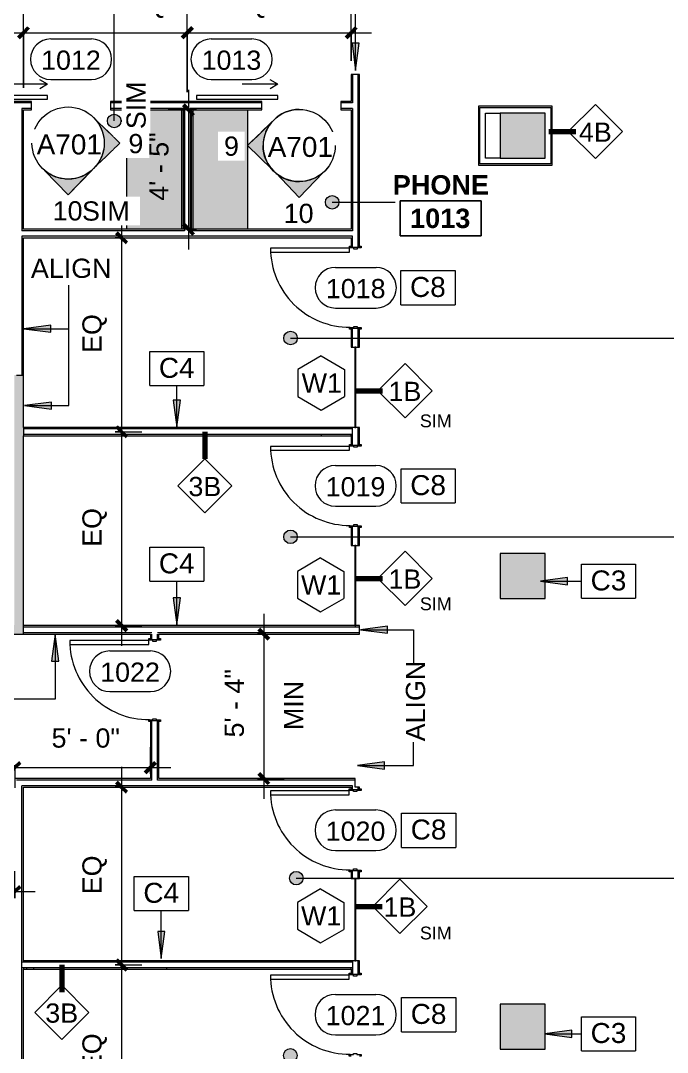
# Model space of a CAD drawing. Header units: inches. Extents: x 920 to 3811, y -644 to 2589.
# Drawn here: x 3229.5 to 3516.1, y 1886 to 2342.9 of the extents above; entities that cross this region are included whole.
import ezdxf

# ---------------------------------------------------------------- set-up
doc = ezdxf.new("R2010")
doc.units = ezdxf.units.IN
doc.header["$MEASUREMENT"] = 0
for name, color, linetype, lineweight in [('A-ANNO-DIMS', 211, 'Continuous', 9), ('A-ANNO-DIMS-96', 211, 'Continuous', 9), ('A-ANNO-KEYN', 231, 'Continuous', 9), ('A-ANNO-NOTE', 131, 'Continuous', 9), ('A-AREA-IDEN', 2, 'Continuous', 9), ('A-DOOR', 31, 'Continuous', 13), ('A-DOOR-IDEN', 31, 'Continuous', 9), ('A-GLAZ-CURT', 52, 'Continuous', 13), ('A-WALL', 113, 'Continuous', 13), ('A-WALL-IDEN', 211, 'Continuous', 9), ('A-WALL-PATT', 111, 'Continuous', 13), ('G-ANNO-SYMB', 111, 'Continuous', 9), ('G-ANNO-TEXT', 231, 'Continuous', 9), ('I-WALL', 2, 'Continuous', 13), ('Q-CASE', 31, 'Continuous', 9), ('S-COLS', 52, 'Continuous', 13)]:
    doc.layers.add(name, color=color, linetype=linetype, lineweight=lineweight)
doc.styles.add('Arial', font='arial.ttf', dxfattribs={"height": 8.851796})
doc.styles.add('Swis721 Lt BT', font='swissl.ttf', dxfattribs={"height": 8.514638})
doc.styles.add('Swis721 Lt BT_1', font='swissl.ttf', dxfattribs={"height": 5.676425})
doc.styles.add('Swis721 Lt BT_B', font='', dxfattribs={"height": 8.583975})
doc.styles.get('Swis721 Lt BT_B').set_extended_font_data('Swis721 Lt BT', bold=True)
doc.dimstyles.new('OTJ_-_3_32__Linear__1_2__Tolerance', dxfattribs={"dimscale": 12, "dimtxt": 9, "dimasz": 0.375, "dimexe": 0.75, "dimexo": 0.5, "dimgap": 0.5, "dimtad": 1, "dimdec": 1, "dimrnd": 0.5, "dimzin": 3, "dimdsep": 46, "dimlunit": 4, "dimtxsty": 'Swis721 Lt BT', "dimblk1": 'OBLIQUE', "dimblk2": 'OBLIQUE', "dimsah": 1, "dimcen": 0.09, "dimdle": 0.75, "dimazin": 0, "dimtfac": 1, "dimtdec": 4, "dimtix": 1, "dimtmove": 0, "dimatfit": 3, "dimfxl": 1, "dimtvp": 1, "dimfrac": 2, "dimtolj": 1, "dimtzin": 0, "dimarcsym": 2})
doc.dimstyles.new('OTJ_-_3_32__Linear__1_2__Tolerance_2', dxfattribs={"dimscale": 12, "dimtxt": 9, "dimasz": 0.375, "dimexe": 0.75, "dimexo": 0.5, "dimgap": 0.5, "dimtad": 1, "dimdec": 1, "dimrnd": 0.5, "dimzin": 3, "dimdsep": 46, "dimlunit": 4, "dimtxsty": 'Swis721 Lt BT', "dimblk1": 'OBLIQUE', "dimblk2": 'OBLIQUE', "dimsah": 1, "dimcen": 0.09, "dimdle": 0.75, "dimazin": 0, "dimtfac": 1, "dimtdec": 4, "dimtix": 1, "dimtmove": 0, "dimatfit": 3, "dimfxl": 1, "dimtvp": 1, "dimfrac": 2, "dimtolj": 1, "dimtzin": 0, "dimarcsym": 2})
doc.dimstyles.new('OTJ_-_3_32__Linear__1_2__Tolerance_3', dxfattribs={"dimscale": 12, "dimtxt": 9, "dimasz": 0.375, "dimexe": 0.75, "dimexo": 0.5, "dimgap": 0.5, "dimtad": 1, "dimdec": 1, "dimrnd": 0.5, "dimzin": 3, "dimdsep": 46, "dimlunit": 4, "dimtxsty": 'Swis721 Lt BT', "dimblk1": 'OBLIQUE', "dimblk2": 'OBLIQUE', "dimsah": 1, "dimcen": 0.09, "dimdle": 0.75, "dimazin": 0, "dimtfac": 1, "dimtdec": 4, "dimtix": 1, "dimtmove": 0, "dimatfit": 3, "dimfxl": 1, "dimtvp": 1, "dimfrac": 2, "dimtolj": 1, "dimtzin": 0, "dimarcsym": 2})
doc.dimstyles.new('OTJ_-_3_32__Linear__1_2__Tolerance_4', dxfattribs={"dimscale": 12, "dimtxt": 9, "dimasz": 0.375, "dimexe": 0.75, "dimexo": 0.5, "dimgap": 0.5, "dimtad": 1, "dimdec": 1, "dimrnd": 0.5, "dimzin": 3, "dimdsep": 46, "dimlunit": 4, "dimtxsty": 'Swis721 Lt BT', "dimblk1": 'OBLIQUE', "dimblk2": 'OBLIQUE', "dimsah": 1, "dimcen": 0.09, "dimdle": 0.75, "dimazin": 0, "dimtfac": 1, "dimtdec": 4, "dimtix": 1, "dimtmove": 2, "dimatfit": 3, "dimfxl": 1, "dimtvp": 1, "dimfrac": 2, "dimtolj": 1, "dimtzin": 0, "dimarcsym": 2})
doc.dimstyles.new('OTJ_-_3_32__Linear__1_2__Tolerance_5', dxfattribs={"dimscale": 12, "dimtxt": 9, "dimasz": 0.375, "dimexe": 0.75, "dimexo": 0.5, "dimgap": 0.5, "dimtad": 1, "dimdec": 1, "dimrnd": 0.5, "dimzin": 3, "dimdsep": 46, "dimlunit": 4, "dimtxsty": 'Swis721 Lt BT', "dimblk1": 'OBLIQUE', "dimblk2": 'OBLIQUE', "dimsah": 1, "dimcen": 0.09, "dimdle": 0.75, "dimazin": 0, "dimtfac": 1, "dimtdec": 4, "dimtix": 1, "dimtmove": 2, "dimatfit": 3, "dimfxl": 1, "dimtvp": 1, "dimfrac": 2, "dimtolj": 1, "dimtzin": 0, "dimarcsym": 2})
pattern_1 = [(0, (-2544.007, 0), (30.72, 7.68), [1.267, -21.773, 1.267, -21.773, -122.88]), (0, (-2544.007, 0), (30.72, 7.68), [-46.08, 1.267, -44.813, 1.267, -21.773, -53.76]), (0, (-2544.007, 0), (30.72, 7.68), [-115.2, 1.267, -14.093, 1.267, -37.133]), (120, (-2532.487, 3.84), (-22.011075, 22.7643), [1.267, -21.773, 1.267, -21.773, -122.88]), (120, (-2532.487, 3.84), (-22.011075, 22.7643), [-46.08, 1.267, -44.813, 1.267, -21.773, -53.76]), (120, (-2532.487, 3.84), (-22.011075, 22.7643), [-115.2, 1.267, -14.093, 1.267, -37.133]), (240, (-2528.647, 19.2), (-8.708925, -30.4443), [1.267, -21.773, 1.267, -21.773, -122.88]), (240, (-2528.647, 19.2), (-8.708925, -30.4443), [-46.08, 1.267, -44.813, 1.267, -21.773, -53.76]), (240, (-2528.647, 19.2), (-8.708925, -30.4443), [-115.2, 1.267, -14.093, 1.267, -37.133])]

# ---------------------------------------------------------------- blocks, each defined once
blk = doc.blocks.new('Concrete-Rectangular-Column - 20 X 20-V1-ELEVATION 10 -')
at = {"layer": 'S-COLS'}
blk.add_hatch(color=10, dxfattribs=at).paths.add_polyline_path([(10, -10), (10, 10), (-10, 10), (-10, -10)], flags=0)
at = {"layer": 'S-COLS', "color": 8, "lineweight": 20}
for p, q in [((10, 10), (-10, 10)), ((-10, 10), (-10, -10)), ((10, -10), (10, 10)), ((-10, -10), (10, -10))]:
    blk.add_line(p, q, dxfattribs=at)
blk = doc.blocks.new('Concrete-Rectangular-Column - 20 X 20-4423668-ELEVATION 10 -')
at = {"layer": 'S-COLS'}
blk.add_hatch(color=10, dxfattribs=at).paths.add_polyline_path([(10, -10), (10, 10), (-10, 10), (-10, -10)], flags=0)
at = {"layer": 'S-COLS', "color": 8, "lineweight": 20}
for p, q in [((10, 10), (-10, 10)), ((-10, 10), (-10, -10)), ((10, -10), (10, 10)), ((-10, -10), (10, -10))]:
    blk.add_line(p, q, dxfattribs=at)
blk = doc.blocks.new('C-Counter Top -W_backsplash - 34_ HEIGHT-4688058-ELEVATION 10 -')
at = {"layer": 'Q-CASE'}
for points in [[(5.56, -0.75), (5.56, 0), (-47.26, 0), (-47.26, -0.75), (4.81, -0.75)], [(5.56, -12.41), (5.56, -0.75), (-47.26, -0.75), (-47.26, -25), (5.56, -25)]]:
    blk.add_hatch(color=50, dxfattribs=at).paths.add_polyline_path(points, flags=0)
for p, q in [((-47.26, -0.75), (5.56, -0.75)), ((-47.26, -25), (5.56, -25))]:
    blk.add_line(p, q, dxfattribs=at)
blk = doc.blocks.new('Single Flush_No Glass - 3_-0_x8_-0_-5976571-ELEVATION 10 -')
at = {"layer": 'A-DOOR'}
for p, q in [((19.74, 37.71), (19.74, 2.71)), ((21.49, 37.71), (19.74, 37.71)), ((21.49, 2.71), (21.49, 37.71)), ((19.74, 2.71), (21.49, 2.71))]:
    blk.add_line(p, q, dxfattribs=at)
at = {"layer": 'A-DOOR', "lineweight": 9}
for p, q in [((-14.38, 2.71), (-13.63, 2.71)), ((-14.38, 1.96), (-14.38, 2.71)), ((-13.63, 2.71), (-13.63, 0.84)), ((-13.63, 0.84), (-13.13, 0.84)), ((-13.13, 0.84), (-13.13, -0.66)), ((21.12, 0.84), (21.62, 0.84)), ((21.12, -0.66), (21.12, 0.84)), ((21.62, 2.71), (22.37, 2.71)), ((21.62, 0.84), (21.62, 2.71)), ((22.37, 2.71), (22.37, 1.96)), ((-14.38, -2.54), (-14.38, -1.79)), ((-13.63, -2.54), (-14.38, -2.54)), ((-13.63, -0.66), (-13.63, -2.54)), ((-13.13, -0.66), (-13.63, -0.66)), ((21.62, -0.66), (21.12, -0.66)), ((21.62, -2.54), (21.62, -0.66)), ((22.37, -2.54), (21.62, -2.54)), ((22.37, -1.79), (22.37, -2.54))]:
    blk.add_line(p, q, dxfattribs=at)
blk.add_arc((21.49, 2.71), 35, 90, 180.5, dxfattribs=at)
blk = doc.blocks.new('Single_Sliding_Barn - 3 x 8-5899659-ELEVATION 10 -')
at = {"layer": 'A-DOOR'}
for p, q in [((50.39, -2.95), (14.39, -2.95)), ((14.39, -2.95), (14.39, -4.7)), ((50.39, -4.7), (50.39, -2.95)), ((14.39, -4.7), (50.39, -4.7))]:
    blk.add_line(p, q, dxfattribs=at)
at = {"layer": 'A-DOOR', "lineweight": 9}
for q in [(17.8, -7.65), (17.8, -11.59), (30.14, -9.62)]:
    blk.add_line((14.39, -9.62), q, dxfattribs=at)
blk = doc.blocks.new('System Panel - Glazed-6332209-ELEVATION 10 -')
at = {"layer": 'A-GLAZ-CURT'}
for p, q in [((17.75, 0.25), (-17.75, 0.25)), ((-17.75, 0.25), (-17.75, -0.25)), ((17.75, -0.25), (17.75, 0.25)), ((-17.75, -0.25), (17.75, -0.25))]:
    blk.add_line(p, q, dxfattribs=at)
blk = doc.blocks.new('System Panel - Glazed-6331994-ELEVATION 10 -')
at = {"layer": 'A-GLAZ-CURT'}
for p, q in [((18.2, 0.25), (-18.2, 0.25)), ((-18.2, 0.25), (-18.2, -0.25)), ((18.2, -0.25), (18.2, 0.25)), ((-18.2, -0.25), (18.2, -0.25))]:
    blk.add_line(p, q, dxfattribs=at)
blk = doc.blocks.new('Door Tag - Door Tag-41184-ELEVATION 10 -')
at = {"layer": 'A-DOOR-IDEN'}
for p, q in [((-0.09375, 0.09375), (0.09375, 0.09375)), ((-0.09375, -0.09375), (0.09375, -0.09375))]:
    blk.add_line(p, q, dxfattribs=at)
for centre, start, end in [((-0.09375, 0), 90, 270), ((0.09375, 0), 270, 90)]:
    blk.add_arc(centre, 0.09375, start, end, dxfattribs=at)
blk = doc.blocks.new('DIMBLOCK20-ELEVATION 10 -')
at = {"layer": 'A-ANNO-DIMS-96'}
for p, q in [((3185.09, 1971.74), (3185.09, 1948.19)), ((3185.09, 1957.19), (3185.09, 1971.74)), ((3226.99, 1954.37), (3226.99, 1966.19)), ((3176.09, 1957.19), (3235.99, 1957.19)), ((3226.99, 1957.19), (3226.99, 1954.37))]:
    blk.add_line(p, q, dxfattribs=at)
at = {"layer": 'A-ANNO-DIMS-96', "lineweight": 50}
for p, q in [((3185.09, 1957.19), (3182.84, 1954.94)), ((3185.09, 1957.19), (3187.34, 1959.44)), ((3226.99, 1957.19), (3224.74, 1954.94)), ((3226.99, 1957.19), (3229.24, 1959.44))]:
    blk.add_line(p, q, dxfattribs=at)
at = {"layer": 'A-ANNO-DIMS-96', "color": 0, "insert": (3192.25, 1974.56), "char_height": 8.515, "width": 33.0857, "attachment_point": 1, "line_spacing_factor": 1.00667, "style": 'Swis721 Lt BT'}
blk.add_mtext('3\' - 6"', dxfattribs=at)
blk = doc.blocks.new('_Oblique')
at = {"color": 0, "linetype": 'ByBlock', "lineweight": -2}
blk.add_line((-0.5, -0.5), (0.5, 0.5), dxfattribs=at)
blk = doc.blocks.new('DIMBLOCK21-ELEVATION 10 -')
at = {"layer": 'A-ANNO-DIMS-96'}
for p, q in [((3274.24, 2012.49), (3274.24, 1924.72)), ((3271.42, 2003.49), (3283.24, 2003.49)), ((3274.24, 2003.49), (3271.42, 2003.49)), ((3271.42, 1924.72), (3283.24, 1924.72)), ((3274.24, 1924.72), (3271.42, 1924.72))]:
    blk.add_line(p, q, dxfattribs=at)
at = {"layer": 'A-ANNO-DIMS-96', "lineweight": 50}
for p, q in [((3274.24, 2003.49), (3271.99, 2005.74)), ((3274.24, 2003.49), (3276.49, 2001.24)), ((3274.24, 1924.72), (3271.99, 1926.97)), ((3274.24, 1924.72), (3276.49, 1922.47))]:
    blk.add_line(p, q, dxfattribs=at)
at = {"layer": 'A-ANNO-DIMS-96', "color": 0, "insert": (3256.87, 1956.03), "char_height": 8.515, "width": 19.3714, "attachment_point": 1, "rotation": 90, "line_spacing_factor": 1.00667, "style": 'Swis721 Lt BT'}
blk.add_mtext('EQ', dxfattribs=at)
blk = doc.blocks.new('DIMBLOCK22-ELEVATION 10 -')
at = {"layer": 'A-ANNO-DIMS-96'}
for p, q in [((3271.42, 1924.72), (3283.24, 1924.72)), ((3274.24, 1924.72), (3271.42, 1924.72)), ((3274.24, 1924.72), (3274.24, 1836.94)), ((3271.42, 1845.94), (3283.24, 1845.94)), ((3274.24, 1845.94), (3271.42, 1845.94))]:
    blk.add_line(p, q, dxfattribs=at)
at = {"layer": 'A-ANNO-DIMS-96', "lineweight": 50}
for p, q in [((3274.24, 1924.72), (3271.99, 1926.97)), ((3274.24, 1924.72), (3276.49, 1922.47)), ((3274.24, 1845.94), (3271.99, 1848.19)), ((3274.24, 1845.94), (3276.49, 1843.69))]:
    blk.add_line(p, q, dxfattribs=at)
at = {"layer": 'A-ANNO-DIMS-96', "color": 0, "insert": (3256.87, 1877.26), "char_height": 8.515, "width": 19.3714, "attachment_point": 1, "rotation": 90, "line_spacing_factor": 1.00667, "style": 'Swis721 Lt BT'}
blk.add_mtext('EQ', dxfattribs=at)
blk = doc.blocks.new('DIMBLOCK23-ELEVATION 10 -')
at = {"layer": 'A-ANNO-DIMS-96'}
for p, q in [((3337.28, 2080.24), (3337.28, 1998.24)), ((3334.47, 2071.24), (3346.28, 2071.24)), ((3337.28, 2071.24), (3334.47, 2071.24)), ((3334.47, 2007.24), (3346.28, 2007.24)), ((3337.28, 2007.24), (3334.47, 2007.24))]:
    blk.add_line(p, q, dxfattribs=at)
at = {"layer": 'A-ANNO-DIMS-96', "lineweight": 50}
for p, q in [((3337.28, 2071.24), (3335.03, 2073.49)), ((3337.28, 2071.24), (3339.53, 2068.99)), ((3337.28, 2007.24), (3335.03, 2009.49)), ((3337.28, 2007.24), (3339.53, 2004.99))]:
    blk.add_line(p, q, dxfattribs=at)
at = {"layer": 'A-ANNO-DIMS-96', "color": 0, "char_height": 8.515, "attachment_point": 1, "rotation": 90, "line_spacing_factor": 1.00667, "style": 'Swis721 Lt BT'}
for s, insert, width in [('5\' - 4"', (3319.91, 2025.46), 33.0857), ('MIN', (3346.2, 2028.74), 25.2)]:
    blk.add_mtext(s, dxfattribs=dict(at, insert=insert, width=width))
blk = doc.blocks.new('DIMBLOCK24-ELEVATION 10 -')
at = {"layer": 'A-ANNO-DIMS-96'}
for p, q in [((3274.24, 2255.74), (3274.24, 2160.87)), ((3271.42, 2246.74), (3283.24, 2246.74)), ((3274.24, 2246.74), (3271.42, 2246.74)), ((3271.42, 2160.87), (3283.24, 2160.87)), ((3274.24, 2160.87), (3271.42, 2160.87))]:
    blk.add_line(p, q, dxfattribs=at)
at = {"layer": 'A-ANNO-DIMS-96', "lineweight": 50}
for p, q in [((3274.24, 2246.74), (3271.99, 2248.99)), ((3274.24, 2246.74), (3276.49, 2244.49)), ((3274.24, 2160.87), (3271.99, 2163.12)), ((3274.24, 2160.87), (3276.49, 2158.62))]:
    blk.add_line(p, q, dxfattribs=at)
at = {"layer": 'A-ANNO-DIMS-96', "color": 0, "insert": (3256.87, 2195.73), "char_height": 8.515, "width": 19.3714, "attachment_point": 1, "rotation": 90, "line_spacing_factor": 1.00667, "style": 'Swis721 Lt BT'}
blk.add_mtext('EQ', dxfattribs=at)
blk = doc.blocks.new('DIMBLOCK25-ELEVATION 10 -')
at = {"layer": 'A-ANNO-DIMS-96', "lineweight": 50}
for p, q in [((3274.24, 2160.87), (3271.99, 2163.12)), ((3274.24, 2160.87), (3276.49, 2158.62)), ((3274.24, 2074.99), (3271.99, 2077.24)), ((3274.24, 2074.99), (3276.49, 2072.74))]:
    blk.add_line(p, q, dxfattribs=at)
at = {"layer": 'A-ANNO-DIMS-96'}
for p, q in [((3271.42, 2160.87), (3283.24, 2160.87)), ((3274.24, 2160.87), (3271.42, 2160.87)), ((3274.24, 2160.87), (3274.24, 2065.99)), ((3271.42, 2074.99), (3283.24, 2074.99)), ((3274.24, 2074.99), (3271.42, 2074.99))]:
    blk.add_line(p, q, dxfattribs=at)
at = {"layer": 'A-ANNO-DIMS-96', "color": 0, "insert": (3256.87, 2109.86), "char_height": 8.515, "width": 19.3714, "attachment_point": 1, "rotation": 90, "line_spacing_factor": 1.00667, "style": 'Swis721 Lt BT'}
blk.add_mtext('EQ', dxfattribs=at)
blk = doc.blocks.new('Wall Tag - 1_4_-62626-ELEVATION 10 -')
at = {"layer": 'A-WALL-IDEN'}
for p, q in [((-0.125, 0), (0, 0.125)), ((0, 0.125), (0.125, 0)), ((-0.125, 0), (0, -0.125)), ((0, -0.125), (0.125, 0))]:
    blk.add_line(p, q, dxfattribs=at)
blk = doc.blocks.new('DIMBLOCK32-ELEVATION 10 -')
at = {"layer": 'A-ANNO-DIMS-96'}
for p, q in [((3230.74, 2313.06), (3230.74, 2346.54)), ((3303.35, 2311.19), (3303.35, 2346.54)), ((3221.74, 2337.54), (3303.35, 2337.54)), ((3230.74, 2337.54), (3230.74, 2313.06)), ((3303.35, 2337.54), (3303.35, 2311.19))]:
    blk.add_line(p, q, dxfattribs=at)
at = {"layer": 'A-ANNO-DIMS-96', "lineweight": 50}
for p, q in [((3230.74, 2337.54), (3232.99, 2339.79)), ((3303.35, 2337.54), (3305.6, 2339.79)), ((3230.74, 2337.54), (3228.49, 2335.29)), ((3303.35, 2337.54), (3301.1, 2335.29))]:
    blk.add_line(p, q, dxfattribs=at)
at = {"layer": 'A-ANNO-DIMS-96', "color": 0, "insert": (3277.08, 2354.92), "char_height": 8.515, "width": 19.3714, "attachment_point": 1, "line_spacing_factor": 1.00667, "style": 'Swis721 Lt BT'}
blk.add_mtext('EQ', dxfattribs=at)
blk = doc.blocks.new('DIMBLOCK33-ELEVATION 10 -')
at = {"layer": 'A-ANNO-DIMS-96'}
for p, q in [((3303.35, 2311.19), (3303.35, 2346.54)), ((3375.96, 2325.06), (3375.96, 2346.54)), ((3303.35, 2337.54), (3384.96, 2337.54)), ((3303.35, 2337.54), (3303.35, 2311.19)), ((3375.96, 2337.54), (3375.96, 2325.06))]:
    blk.add_line(p, q, dxfattribs=at)
at = {"layer": 'A-ANNO-DIMS-96', "lineweight": 50}
for p, q in [((3303.35, 2337.54), (3305.6, 2339.79)), ((3375.96, 2337.54), (3378.21, 2339.79)), ((3303.35, 2337.54), (3301.1, 2335.29)), ((3375.96, 2337.54), (3373.71, 2335.29))]:
    blk.add_line(p, q, dxfattribs=at)
at = {"layer": 'A-ANNO-DIMS-96', "color": 0, "insert": (3321.84, 2354.92), "char_height": 8.515, "width": 19.3714, "attachment_point": 1, "line_spacing_factor": 1.00667, "style": 'Swis721 Lt BT'}
blk.add_mtext('EQ', dxfattribs=at)
blk = doc.blocks.new('DIMBLOCK40-ELEVATION 10 -')
at = {"layer": 'A-ANNO-DIMS-96'}
for p, q in [((3286.99, 2009.29), (3286.99, 2021.11)), ((3217.99, 2012.11), (3295.99, 2012.11)), ((3226.99, 2013.24), (3226.99, 2003.11)), ((3226.99, 2012.11), (3226.99, 2013.24)), ((3286.99, 2012.11), (3286.99, 2009.29))]:
    blk.add_line(p, q, dxfattribs=at)
at = {"layer": 'A-ANNO-DIMS-96', "lineweight": 50}
for p, q in [((3226.99, 2012.11), (3224.74, 2009.86)), ((3226.99, 2012.11), (3229.24, 2014.36)), ((3286.99, 2012.11), (3284.74, 2009.86)), ((3286.99, 2012.11), (3289.24, 2014.36))]:
    blk.add_line(p, q, dxfattribs=at)
at = {"layer": 'A-ANNO-DIMS-96', "color": 0, "insert": (3243.2, 2029.48), "char_height": 8.515, "width": 33.0857, "attachment_point": 1, "line_spacing_factor": 1.00667, "style": 'Swis721 Lt BT'}
blk.add_mtext('5\' - 0"', dxfattribs=at)
blk = doc.blocks.new('Keynote Tag - Keynote Number - Boxed-135510-ELEVATION 10 -')
at = {"layer": 'A-ANNO-KEYN'}
for p, q in [((-0.125, -0.0792), (-0.125, 0.0781)), ((-0.125, 0.0781), (0.125, 0.0781)), ((0.125, 0.0781), (0.125, -0.0792)), ((-0.125, -0.0792), (0.125, -0.0792))]:
    blk.add_line(p, q, dxfattribs=at)
blk = doc.blocks.new('Elevation - Filled Arrow 2-347888-ELEVATION 10 -')
at = {"layer": 'G-ANNO-SYMB'}
blk.add_circle((0, 0), 0.1664, dxfattribs=at)
blk = doc.blocks.new('Elevation - Filled Arrow-151867-ELEVATION 10 -')
at = {"layer": 'G-ANNO-SYMB'}
h = blk.add_hatch(color=256, dxfattribs=at)
edge = h.paths.add_edge_path(flags=0)
edge.add_line((0, 0.2393), (0.1103, 0.1247))
edge.add_arc((-0.0002, -0.0002), 0.1667, 48.498, 130.5571)
edge.add_line((-0.1085, 0.1265), (0, 0.2393))
for p, q in [((0, 0.2393), (-0.1085, 0.1265)), ((-0.1084, 0.1266), (0, 0.2393)), ((0, 0.2393), (-0.1084, 0.1266)), ((0, 0.2393), (0.11, 0.1249)), ((0.1103, 0.1247), (0, 0.2393))]:
    blk.add_line(p, q, dxfattribs=at)
blk.add_arc((-0.0002, -0.0002), 0.1667, 48.498, 130.5571, dxfattribs=at)
blk.add_ellipse((-0.0002, -0.0001), major_axis=(-0.1667, 0), ratio=0.999376, start_param=3.141593, end_param=6.283185, dxfattribs=at)
blk = doc.blocks.new('Window Tag _Annotation_ - Window Tag _Annotation_-6038936-ELEVATION 10 -')
at = {"layer": 'A-ANNO-NOTE'}
for p, q in [((0, 0.125), (-0.1071, 0.0619)), ((0, 0.125), (0.107, 0.062)), ((-0.1071, 0.0619), (-0.1071, -0.0619)), ((0.107, 0.062), (0.107, -0.0624)), ((-0.1071, -0.0619), (0, -0.125)), ((0, -0.125), (0.107, -0.0624))]:
    blk.add_line(p, q, dxfattribs=at)
blk = doc.blocks.new('OTJ_ Room Tag - Room Name _ Number-360227-ELEVATION 10 -')
at = {"layer": 'A-AREA-IDEN'}
for p, q in [((-0.1881, -0.1636), (-0.1881, -0.0018)), ((-0.1881, -0.0018), (0.1869, -0.0018)), ((0.1869, -0.0018), (-0.1881, -0.0018)), ((-0.1881, -0.0018), (-0.1881, -0.1636)), ((0.1869, -0.0018), (0.1869, -0.1636)), ((0.1869, -0.1636), (0.1869, -0.0018)), ((0.1869, -0.1636), (-0.1881, -0.1636)), ((-0.1881, -0.1636), (0.1869, -0.1636))]:
    blk.add_line(p, q, dxfattribs=at)
blk = doc.blocks.new('DIMBLOCK53-ELEVATION 10 -')
at = {"layer": 'A-ANNO-DIMS-96'}
for p, q in [((3303.88, 2312.31), (3303.88, 2241.49)), ((3307.47, 2303.31), (3294.88, 2303.31)), ((3303.88, 2303.31), (3307.47, 2303.31)), ((3307.47, 2250.49), (3294.88, 2250.49)), ((3303.88, 2250.49), (3307.47, 2250.49))]:
    blk.add_line(p, q, dxfattribs=at)
at = {"layer": 'A-ANNO-DIMS-96', "lineweight": 50}
for p, q in [((3303.88, 2303.31), (3301.63, 2305.56)), ((3303.88, 2303.31), (3306.13, 2301.06)), ((3303.88, 2250.49), (3301.63, 2252.74)), ((3303.88, 2250.49), (3306.13, 2248.24))]:
    blk.add_line(p, q, dxfattribs=at)
at = {"layer": 'A-ANNO-DIMS-96', "color": 0, "insert": (3286.51, 2263.12), "char_height": 8.515, "width": 33.0857, "attachment_point": 1, "rotation": 90, "line_spacing_factor": 1.00667, "style": 'Swis721 Lt BT'}
blk.add_mtext('4\' - 5"', dxfattribs=at)

msp = doc.modelspace()

# ---------------------------------------------------------------- hatches: boundary and pattern name
at = {"layer": 'A-ANNO-KEYN'}
for points in [[(3298.7, 2162.83), (3300.28, 2174.83), (3297.12, 2174.83)], [(3459.85, 2094.67), (3471.85, 2093.09), (3471.85, 2096.25)], [(3298.7, 2075.29), (3300.28, 2087.29), (3297.12, 2087.29)], [(3291.82, 1927.61), (3293.4, 1939.61), (3290.24, 1939.61)], [(3461.71, 1894.26), (3473.71, 1892.68), (3473.71, 1895.84)]]:
    msp.add_hatch(color=256, dxfattribs=at).paths.add_polyline_path(points, flags=0)
at = {"layer": 'A-AREA-IDEN'}
h = msp.add_hatch(color=256, dxfattribs=at)
edge = h.paths.add_edge_path(flags=0)
edge.add_arc((3367.55, 2262.46), 3, 0, 360)
h = msp.add_hatch(color=256, dxfattribs=at)
edge = h.paths.add_edge_path(flags=0)
edge.add_arc((3349.11, 2202.32), 3, 0, 360)
h = msp.add_hatch(color=256, dxfattribs=at)
edge = h.paths.add_edge_path(flags=0)
edge.add_arc((3349.11, 2114.32), 3, 0, 360)
h = msp.add_hatch(color=256, dxfattribs=at)
edge = h.paths.add_edge_path(flags=0)
edge.add_arc((3351.64, 1963.15), 3, 0, 360)
h = msp.add_hatch(color=256, dxfattribs=at)
edge = h.paths.add_edge_path(flags=0)
edge.add_arc((3349.05, 1884.69), 3, 0, 360)
at = {"layer": 'A-WALL-PATT', "lineweight": 9}
msp.add_hatch(color=7, dxfattribs=at).paths.add_polyline_path([(3226.74, 2075.24), (3230.74, 2075.24), (3230.74, 2185.94), (3226.74, 2185.94), (3226.74, 2132.42)], flags=0)
h = msp.add_hatch(dxfattribs=at)
h.set_pattern_fill('FP_2', color=256, style=0, pattern_type=2)
h.set_pattern_definition(pattern_1)
h.paths.add_polyline_path([(3289.07, 2162.12), (3375.96, 2162.12), (3375.96, 2162.74), (3230.74, 2162.74), (3230.74, 2162.12)], flags=0)
h = msp.add_hatch(dxfattribs=at)
h.set_pattern_fill('FP_2', color=256, style=0, pattern_type=2)
h.set_pattern_definition(pattern_1)
h.paths.add_polyline_path([(3289.07, 2158.99), (3375.96, 2158.99), (3375.96, 2159.62), (3230.74, 2159.62), (3230.74, 2158.99)], flags=0)
h = msp.add_hatch(color=7, dxfattribs=at)
h.paths.add_polyline_path([(3221.24, 2071.24), (3230.74, 2071.24), (3230.74, 2075.24), (3221.24, 2075.24)], flags=0)
h.paths.add_polyline_path([(3181.24, 2071.24), (3185.24, 2071.24), (3185.24, 2075.24), (3181.24, 2075.24)], flags=0)
h = msp.add_hatch(dxfattribs=at)
h.set_pattern_fill('FP_2', color=256, style=0, pattern_type=2)
h.set_pattern_definition(pattern_1)
h.paths.add_polyline_path([(3289.07, 1925.97), (3375.9, 1925.97), (3375.9, 1926.59), (3230.74, 1926.59), (3230.74, 1925.97)], flags=0)
h = msp.add_hatch(dxfattribs=at)
h.set_pattern_fill('FP_2', color=256, style=0, pattern_type=2)
h.set_pattern_definition(pattern_1)
h.paths.add_polyline_path([(3289.07, 1922.84), (3375.9, 1922.84), (3375.9, 1923.47), (3230.74, 1923.47), (3230.74, 1922.84)], flags=0)
at = {"layer": 'G-ANNO-TEXT'}
for points in [[(3377.95, 2320.84), (3379.53, 2332.84), (3376.37, 2332.84)], [(3230.96, 2206.46), (3242.96, 2204.88), (3242.96, 2208.04)], [(3231.22, 2172.43), (3243.22, 2170.86), (3243.22, 2174.01)], [(3380.09, 2073.17), (3392.09, 2071.59), (3392.09, 2074.75)], [(3244.78, 2071.23), (3243.2, 2059.23), (3246.36, 2059.23)], [(3378.8, 2013.07), (3390.8, 2011.49), (3390.8, 2014.65)]]:
    msp.add_hatch(color=7, dxfattribs=at).paths.add_polyline_path(points, flags=0)

# ---------------------------------------------------------------- linework, layer by layer
at = {"layer": 'A-ANNO-KEYN'}
for p, q in [((3298.7, 2162.83), (3298.7, 2181.24)), ((3300.28, 2174.83), (3297.12, 2174.83)), ((3297.12, 2174.83), (3298.7, 2162.83)), ((3298.7, 2162.83), (3300.28, 2174.83)), ((3298.7, 2075.29), (3298.7, 2094.67)), ((3471.85, 2096.25), (3459.85, 2094.67)), ((3459.85, 2094.67), (3471.85, 2093.09)), ((3459.85, 2094.67), (3478, 2094.67)), ((3471.85, 2093.09), (3471.85, 2096.25)), ((3300.28, 2087.29), (3297.12, 2087.29)), ((3297.12, 2087.29), (3298.7, 2075.29)), ((3298.7, 2075.29), (3300.28, 2087.29)), ((3291.82, 1927.61), (3291.82, 1948.78)), ((3293.4, 1939.61), (3290.24, 1939.61)), ((3290.24, 1939.61), (3291.82, 1927.61)), ((3291.82, 1927.61), (3293.4, 1939.61)), ((3473.71, 1895.84), (3461.71, 1894.26)), ((3461.71, 1894.26), (3473.71, 1892.68)), ((3461.71, 1894.26), (3478, 1894.26)), ((3473.71, 1892.68), (3473.71, 1895.84))]:
    msp.add_line(p, q, dxfattribs=at)
at = {"layer": 'A-AREA-IDEN'}
for p, q in [((3270.94, 2298.46), (3270.94, 2554.48)), ((3367.55, 2262.46), (3395.41, 2262.46)), ((3349.11, 2202.32), (3757.97, 2202.32)), ((3349.11, 2114.32), (3757.97, 2114.32)), ((3351.64, 1963.15), (3760.49, 1963.15))]:
    msp.add_line(p, q, dxfattribs=at)
for centre in [(3367.55, 2262.46), (3349.11, 2202.32), (3349.11, 2114.32), (3351.64, 1963.15), (3349.05, 1884.69)]:
    msp.add_circle(centre, 3, dxfattribs=at)
at = {"layer": 'A-WALL'}
for p, q in [((3376.58, 2319.06), (3376.58, 2306.44)), ((3379.08, 2242.62), (3379.08, 2319.06)), ((3234.36, 2306.44), (3212.58, 2306.44)), ((3230.11, 2303.94), (3230.11, 2249.87)), ((3234.36, 2303.94), (3230.11, 2303.94)), ((3336.33, 2306.44), (3269.36, 2306.44)), ((3302.1, 2303.94), (3269.36, 2303.94)), ((3302.1, 2303.94), (3302.1, 2249.87)), ((3304.6, 2303.94), (3304.6, 2249.87)), ((3336.33, 2303.94), (3304.6, 2303.94)), ((3376.58, 2306.44), (3371.33, 2306.44)), ((3376.58, 2303.94), (3371.33, 2303.94)), ((3376.58, 2303.94), (3376.58, 2249.87)), ((3432.95, 2304.44), (3464.45, 2304.44)), ((3432.95, 2279.44), (3432.95, 2304.44)), ((3464.45, 2304.44), (3464.45, 2279.44)), ((3464.45, 2279.44), (3432.95, 2279.44)), ((3302.1, 2249.87), (3230.11, 2249.87)), ((3376.58, 2249.87), (3304.6, 2249.87)), ((3230.11, 2247.37), (3230.11, 2185.94)), ((3376.58, 2247.37), (3230.11, 2247.37)), ((3376.58, 2242.62), (3376.58, 2247.37)), ((3376.58, 2198.24), (3376.58, 2206.62)), ((3379.08, 2198.24), (3379.08, 2206.62)), ((3227.61, 2185.94), (3230.74, 2185.94)), ((3230.74, 2162.74), (3230.74, 2158.99)), ((3376.58, 2162.12), (3230.74, 2162.12)), ((3375.96, 2162.12), (3375.96, 2162.74)), ((3376.58, 2154.87), (3376.58, 2162.74)), ((3379.08, 2154.87), (3379.08, 2162.74)), ((3376.58, 2159.62), (3230.74, 2159.62)), ((3375.96, 2158.99), (3375.96, 2159.62)), ((3376.58, 2110.49), (3376.58, 2118.87)), ((3379.08, 2110.49), (3379.08, 2118.87)), ((3379.71, 2074.37), (3230.74, 2074.37)), ((3287.61, 2071.87), (3230.74, 2071.87)), ((3287.61, 2068.87), (3287.61, 2071.24)), ((3379.71, 2071.87), (3290.11, 2071.87)), ((3290.11, 2068.87), (3290.11, 2071.24)), ((3287.61, 2006.62), (3287.61, 2032.87)), ((3290.11, 2006.62), (3290.11, 2032.87)), ((3287.61, 2006.62), (3227.61, 2006.62)), ((3377.77, 2006.62), (3290.11, 2006.62)), ((3230.11, 1845.94), (3230.11, 2004.12)), ((3376.52, 2004.12), (3230.11, 2004.12)), ((3376.52, 2002.37), (3376.52, 2004.12)), ((3379.02, 2002.37), (3379.02, 2003.49)), ((3376.52, 1962.99), (3376.52, 1966.37)), ((3379.02, 1962.99), (3379.02, 1966.37)), ((3376.52, 1925.97), (3230.11, 1925.97)), ((3376.52, 1923.47), (3230.11, 1923.47)), ((3230.74, 1926.59), (3230.74, 1925.97)), ((3230.74, 1923.47), (3230.74, 1922.84)), ((3375.9, 1925.97), (3375.9, 1926.59)), ((3375.9, 1922.84), (3375.9, 1923.47)), ((3376.52, 1926.59), (3376.52, 1920.72)), ((3379.02, 1920.72), (3379.02, 1926.59))]:
    msp.add_line(p, q, dxfattribs=at)
at = {"layer": 'A-WALL', "color": 8, "lineweight": 20}
for p, q in [((3230.74, 2162.74), (3230.74, 2185.94)), ((3230.74, 2074.99), (3230.74, 2158.99)), ((3221.24, 2071.24), (3230.74, 2071.24))]:
    msp.add_line(p, q, dxfattribs=at)
at = {"layer": 'A-WALL', "color": 55}
msp.add_line((3230.74, 2071.24), (3230.74, 2074.99), dxfattribs=at)
at = {"layer": 'A-WALL-IDEN', "lineweight": 90}
for p, q in [((3463.51, 2293.77), (3475.51, 2293.77)), ((3377.83, 2178.99), (3389.83, 2178.99)), ((3311.16, 2160.87), (3311.16, 2148.87)), ((3377.83, 2095.89), (3389.83, 2095.89)), ((3377.77, 1950.67), (3389.77, 1950.67)), ((3247.75, 1924.72), (3247.75, 1912.72))]:
    msp.add_line(p, q, dxfattribs=at)
at = {"layer": 'A-WALL-IDEN'}
for p, q in [((3463.51, 2293.77), (3472.19, 2293.77)), ((3377.83, 2178.99), (3387.82, 2178.99)), ((3311.16, 2160.87), (3311.16, 2148.87)), ((3377.83, 2095.89), (3387.82, 2095.89)), ((3377.77, 1950.67), (3385.6, 1950.67)), ((3247.75, 1924.72), (3247.75, 1915.72))]:
    msp.add_line(p, q, dxfattribs=at)
at = {"layer": 'G-ANNO-TEXT', "color": 7}
for p, q in [((3377.95, 2320.84), (3377.95, 2368.67)), ((3379.53, 2332.84), (3376.37, 2332.84)), ((3376.37, 2332.84), (3377.95, 2320.84)), ((3377.95, 2320.84), (3379.53, 2332.84)), ((3250.84, 2172.43), (3250.84, 2225.74)), ((3250.84, 2206.46), (3250.84, 2225.74)), ((3242.96, 2208.04), (3230.96, 2206.46)), ((3242.96, 2204.88), (3242.96, 2208.04)), ((3230.96, 2206.46), (3242.96, 2204.88)), ((3230.96, 2206.46), (3250.84, 2206.46)), ((3243.22, 2174.01), (3231.22, 2172.43)), ((3231.22, 2172.43), (3243.22, 2170.86)), ((3231.22, 2172.43), (3250.84, 2172.43)), ((3243.22, 2170.86), (3243.22, 2174.01)), ((3392.09, 2074.75), (3380.09, 2073.17)), ((3392.09, 2071.59), (3392.09, 2074.75)), ((3244.78, 2071.23), (3243.2, 2059.23)), ((3246.36, 2059.23), (3244.78, 2071.23)), ((3244.78, 2071.23), (3244.78, 2042.36)), ((3380.09, 2073.17), (3392.09, 2071.59)), ((3380.09, 2073.17), (3403.59, 2073.17)), ((3403.59, 2073.17), (3403.59, 2057.69)), ((3243.2, 2059.23), (3246.36, 2059.23)), ((3244.78, 2042.36), (3221.87, 2042.36)), ((3403.59, 2013.07), (3403.59, 2023.37)), ((3390.8, 2014.65), (3378.8, 2013.07)), ((3378.8, 2013.07), (3390.8, 2011.49)), ((3378.8, 2013.07), (3403.59, 2013.07)), ((3390.8, 2011.49), (3390.8, 2014.65))]:
    msp.add_line(p, q, dxfattribs=at)
at = {"layer": 'I-WALL'}
for p, q in [((3379.71, 2319.06), (3375.96, 2319.06)), ((3375.96, 2319.06), (3375.96, 2307.06)), ((3379.71, 2242.62), (3379.71, 2319.06)), ((3234.36, 2307.06), (3186.36, 2307.06)), ((3230.74, 2250.49), (3230.74, 2303.31)), ((3230.74, 2303.31), (3234.36, 2303.31)), ((3234.36, 2303.31), (3234.36, 2307.06)), ((3336.33, 2307.06), (3269.36, 2307.06)), ((3269.36, 2307.06), (3269.36, 2303.31)), ((3269.36, 2303.31), (3301.47, 2303.31)), ((3301.47, 2303.31), (3301.47, 2250.49)), ((3305.22, 2250.49), (3305.22, 2303.31)), ((3305.22, 2303.31), (3336.33, 2303.31)), ((3336.33, 2303.31), (3336.33, 2307.06)), ((3375.96, 2307.06), (3371.33, 2307.06)), ((3371.33, 2307.06), (3371.33, 2303.31)), ((3371.33, 2303.31), (3375.96, 2303.31)), ((3375.96, 2303.31), (3375.96, 2250.49)), ((3465.08, 2305.06), (3432.33, 2305.06)), ((3432.33, 2305.06), (3432.33, 2278.81)), ((3465.08, 2278.81), (3465.08, 2305.06)), ((3435.45, 2301.94), (3441.95, 2301.94)), ((3435.45, 2281.94), (3435.45, 2301.94)), ((3441.95, 2281.94), (3435.45, 2281.94)), ((3432.33, 2278.81), (3465.08, 2278.81)), ((3301.47, 2250.49), (3230.74, 2250.49)), ((3375.96, 2250.49), (3305.22, 2250.49)), ((3230.74, 2185.94), (3230.74, 2246.74)), ((3230.74, 2246.74), (3375.96, 2246.74)), ((3375.96, 2246.74), (3375.96, 2242.62)), ((3375.96, 2242.62), (3379.71, 2242.62)), ((3375.96, 2206.62), (3375.96, 2198.24)), ((3379.71, 2206.62), (3375.96, 2206.62)), ((3379.71, 2198.24), (3379.71, 2206.62)), ((3375.96, 2198.24), (3379.71, 2198.24)), ((3379.71, 2162.74), (3230.74, 2162.74)), ((3379.71, 2154.87), (3379.71, 2162.74)), ((3230.74, 2158.99), (3375.96, 2158.99)), ((3375.96, 2158.99), (3375.96, 2154.87)), ((3375.96, 2154.87), (3379.71, 2154.87)), ((3375.96, 2118.87), (3375.96, 2110.49)), ((3379.71, 2118.87), (3375.96, 2118.87)), ((3379.71, 2110.49), (3379.71, 2118.87)), ((3375.96, 2110.49), (3379.71, 2110.49)), ((3379.71, 2074.99), (3230.74, 2074.99)), ((3379.71, 2071.24), (3379.71, 2074.99)), ((3230.74, 2071.24), (3286.99, 2071.24)), ((3286.99, 2071.24), (3286.99, 2068.87)), ((3290.74, 2071.24), (3379.71, 2071.24)), ((3290.74, 2068.87), (3290.74, 2071.24)), ((3286.99, 2068.87), (3290.74, 2068.87)), ((3286.99, 2032.87), (3286.99, 2007.24)), ((3290.74, 2032.87), (3286.99, 2032.87)), ((3290.74, 2007.24), (3290.74, 2032.87)), ((3286.99, 2007.24), (3226.99, 2007.24)), ((3377.77, 2007.24), (3290.74, 2007.24)), ((3377.77, 2003.49), (3377.77, 2007.24)), ((3230.74, 1926.59), (3230.74, 2003.49)), ((3230.74, 2003.49), (3375.9, 2003.49)), ((3375.9, 2003.49), (3375.9, 2002.37)), ((3375.9, 2002.37), (3379.65, 2002.37)), ((3379.65, 2003.49), (3377.77, 2003.49)), ((3379.65, 2002.37), (3379.65, 2003.49)), ((3375.9, 1966.37), (3375.9, 1962.99)), ((3379.65, 1966.37), (3375.9, 1966.37)), ((3379.65, 1962.99), (3379.65, 1966.37)), ((3375.9, 1962.99), (3379.65, 1962.99)), ((3379.65, 1926.59), (3230.74, 1926.59)), ((3379.65, 1920.72), (3379.65, 1926.59)), ((3230.74, 1845.94), (3230.74, 1922.84)), ((3230.74, 1922.84), (3375.9, 1922.84)), ((3375.9, 1922.84), (3375.9, 1920.72)), ((3375.9, 1920.72), (3379.65, 1920.72))]:
    msp.add_line(p, q, dxfattribs=at)

# ---------------------------------------------------------------- block references
at = {"layer": 'A-ANNO-KEYN', "xscale": 95.99999999999994, "yscale": 95.99999999999994, "zscale": 95.99999999999994}
for p in [(3409.99, 2224.67), (3298.7, 2188.85), (3410.09, 2136.92), (3298.7, 2102.28), (3490, 2094.72), (3410.3, 1984.42), (3291.82, 1956.39), (3410.3, 1902.77), (3490, 1894.32)]:
    msp.add_blockref('Keynote Tag - Keynote Number - Boxed-135510-ELEVATION 10 -', p, dxfattribs=at)
at = {"layer": 'A-ANNO-NOTE', "xscale": 96, "yscale": 96, "zscale": 96}
for p in [(3362.68, 2182.44), (3362.4, 2093.05), (3362.4, 1946.49)]:
    msp.add_blockref('Window Tag _Annotation_ - Window Tag _Annotation_-6038936-ELEVATION 10 -', p, dxfattribs=at)
at = {"layer": 'A-AREA-IDEN', "xscale": 95.99999999999994, "yscale": 95.99999999999994, "zscale": 95.99999999999994}
msp.add_blockref('OTJ_ Room Tag - Room Name _ Number-360227-ELEVATION 10 -', (3415.69, 2263.32), dxfattribs=at)
at = {"layer": 'A-DOOR'}
for name, p, rotation in [('Single_Sliding_Barn - 3 x 8-5899659-ELEVATION 10 -', (3255.86, 2305.1), 180), ('Single_Sliding_Barn - 3 x 8-5899659-ELEVATION 10 -', (3357.83, 2305.1), 180), ('Single Flush_No Glass - 3_-0_x8_-0_-5976571-ELEVATION 10 -', (3377.92, 2220.62), 90), ('Single Flush_No Glass - 3_-0_x8_-0_-5976571-ELEVATION 10 -', (3377.92, 2132.87), 90), ('Single Flush_No Glass - 3_-0_x8_-0_-5976571-ELEVATION 10 -', (3288.95, 2046.87), 90), ('Single Flush_No Glass - 3_-0_x8_-0_-5976571-ELEVATION 10 -', (3377.86, 1980.37), 90), ('Single Flush_No Glass - 3_-0_x8_-0_-5976571-ELEVATION 10 -', (3377.86, 1898.72), 90)]:
    msp.add_blockref(name, p, dxfattribs=dict(at, rotation=rotation))
at = {"layer": 'A-DOOR-IDEN', "xscale": 95.99999999999994, "yscale": 95.99999999999994, "zscale": 95.99999999999994}
for p in [(3251.84, 2325.77), (3322.97, 2325.77), (3378.01, 2224.62), (3377.95, 2136.87), (3278.01, 2054.77), (3377.95, 1984.37), (3377.95, 1902.72)]:
    msp.add_blockref('Door Tag - Door Tag-41184-ELEVATION 10 -', p, dxfattribs=at)
at = {"layer": 'A-GLAZ-CURT', "lineweight": 9, "rotation": 90}
for name, p in [('System Panel - Glazed-6332209-ELEVATION 10 -', (3377.83, 2180.49)), ('System Panel - Glazed-6332209-ELEVATION 10 -', (3377.83, 2092.74)), ('System Panel - Glazed-6331994-ELEVATION 10 -', (3377.77, 1944.79))]:
    msp.add_blockref(name, p, dxfattribs=at)
at = {"layer": 'A-WALL-IDEN', "xscale": 95.99999999999994, "yscale": 95.99999999999994, "zscale": 95.99999999999994}
for p in [(3484.19, 2293.77), (3399.82, 2178.99), (3311.16, 2136.87), (3399.82, 2095.89), (3397.6, 1950.67), (3247.75, 1903.72)]:
    msp.add_blockref('Wall Tag - 1_4_-62626-ELEVATION 10 -', p, dxfattribs=at)
at = {"layer": 'G-ANNO-SYMB', "xscale": 95.99999999999994, "yscale": 95.99999999999994, "zscale": 95.99999999999994}
for p in [(3250.56, 2288.68), (3352.93, 2287.57)]:
    msp.add_blockref('Elevation - Filled Arrow 2-347888-ELEVATION 10 -', p, dxfattribs=at)
at = {"layer": 'Q-CASE'}
for p, rotation in [((3301.47, 2256.05), 269.9999999999999), ((3305.22, 2297.76), 90.00000000000034)]:
    msp.add_blockref('C-Counter Top -W_backsplash - 34_ HEIGHT-4688058-ELEVATION 10 -', p, dxfattribs=dict(at, rotation=rotation))
at = {"layer": 'S-COLS', "color": 55}
for name, p in [('Concrete-Rectangular-Column - 20 X 20-4423668-ELEVATION 10 -', (3451.95, 2291.94)), ('Concrete-Rectangular-Column - 20 X 20-4423668-ELEVATION 10 -', (3451.95, 2096.94)), ('Concrete-Rectangular-Column - 20 X 20-V1-ELEVATION 10 -', (3451.95, 1897.44))]:
    msp.add_blockref(name, p, dxfattribs=at)

# ---------------------------------------------------------------- texts
at = {"layer": 'A-ANNO-NOTE', "char_height": 8.515, "width": 19.764, "attachment_point": 2, "line_spacing_factor": 1.00667, "style": 'Swis721 Lt BT'}
for insert in [(3362.95, 2186.66), (3362.68, 2097.27), (3362.68, 1950.72)]:
    msp.add_mtext('W1', dxfattribs=dict(at, insert=insert))
at = {"layer": 'A-AREA-IDEN', "char_height": 8.584, "attachment_point": 2, "line_spacing_factor": 0.998538, "style": 'Swis721 Lt BT_B'}
for s, insert, width in [('PHONE', (3415.71, 2274.46), 48.708), ('1013', (3415.42, 2259.63), 30.672)]:
    msp.add_mtext(s, dxfattribs=dict(at, insert=insert, width=width))
at = {"layer": 'A-DOOR-IDEN', "char_height": 8.515, "width": 30.24, "attachment_point": 2, "line_spacing_factor": 1.00667, "style": 'Swis721 Lt BT'}
for s, insert in [('1012', (3251.8, 2329.63)), ('1013', (3322.92, 2329.63)), ('1018', (3377.97, 2228.48)), ('1019', (3377.91, 2140.73)), ('1022', (3277.97, 2058.63)), ('1020', (3377.91, 1988.23)), ('1021', (3377.91, 1906.58))]:
    msp.add_mtext(s, dxfattribs=dict(at, insert=insert))
at = {"layer": 'A-WALL-IDEN', "char_height": 8.515, "width": 16.632, "attachment_point": 2, "line_spacing_factor": 1.00667, "style": 'Swis721 Lt BT'}
for s, insert in [('4B', (3484.16, 2297.74)), ('1B', (3399.79, 2182.96)), ('3B', (3311.13, 2140.84)), ('1B', (3399.79, 2099.86)), ('1B', (3397.57, 1954.63)), ('3B', (3247.72, 1907.69))]:
    msp.add_mtext(s, dxfattribs=dict(at, insert=insert))
at = {"layer": 'G-ANNO-TEXT', "color": 7, "attachment_point": 1, "line_spacing_factor": 1.00667}
for s, insert, char_height, width, style in [('ALIGN', (3234.06, 2237.49), 8.515, 40.284, 'Swis721 Lt BT'), ('SIM', (3406.41, 2168.49), 5.676, 15.696, 'Swis721 Lt BT_1'), ('SIM', (3406.41, 2087.49), 5.676, 15.696, 'Swis721 Lt BT_1'), ('SIM', (3406.41, 1941.71), 5.676, 15.696, 'Swis721 Lt BT_1')]:
    msp.add_mtext(s, dxfattribs=dict(at, insert=insert, char_height=char_height, width=width, style=style))
at = {"layer": 'G-ANNO-TEXT', "color": 7, "insert": (3400.21, 2023.75), "char_height": 8.515, "width": 40.284, "attachment_point": 1, "rotation": 90, "line_spacing_factor": 1.00667, "style": 'Swis721 Lt BT'}
msp.add_mtext('ALIGN', dxfattribs=at)

# ---------------------------------------------------------------- dimensions: what is measured, and where the dimension line sits
at = {"layer": 'A-ANNO-DIMS'}
for base, p1, p2, dimstyle, override, picture, middle in [((3303.35, 2337.54), (3230.74, 2307.06), (3303.35, 2305.19), 'OTJ_-_3_32__Linear__1_2__Tolerance_4', {"dimpost": '<>', "dimfxl": 72.634556}, 'DIMBLOCK32-ELEVATION 10 -', (3286.77, 2349.24)), ((3375.96, 2337.54), (3303.35, 2305.19), (3375.96, 2319.06), 'OTJ_-_3_32__Linear__1_2__Tolerance_5', {"dimpost": '<>', "dimfxl": 73.924142}, 'DIMBLOCK33-ELEVATION 10 -', (3331.53, 2349.24))]:
    dim = msp.add_linear_dim(base=base, p1=p1, p2=p2, text='EQ', dimstyle=dimstyle, override=override, dxfattribs=at)
    dim.commit()
    dim.dimension.update_dxf_attribs({"geometry": picture, "text_midpoint": middle, "dimtype": 160})
for base, p1, p2, text, dimstyle, override, picture, middle in [((3274.24, 2160.87), (3277.42, 2246.74), (3277.42, 2160.87), 'EQ', 'OTJ_-_3_32__Linear__1_2__Tolerance_2', {"dimpost": '<>', "dimfxl": 85.875}, 'DIMBLOCK24-ELEVATION 10 -', (3263.56, 2203.81)), ((3274.24, 2074.99), (3277.42, 2160.87), (3277.42, 2074.99), 'EQ', 'OTJ_-_3_32__Linear__1_2__Tolerance_3', {"dimpost": '<>', "dimfxl": 85.875}, 'DIMBLOCK25-ELEVATION 10 -', (3263.56, 2117.93)), ((3337.28, 2007.24), (3340.47, 2071.24), (3340.47, 2007.24), '<>\\XMIN', 'OTJ_-_3_32__Linear__1_2__Tolerance', {"dimpost": '<>', "dimfxl": 64}, 'DIMBLOCK23-ELEVATION 10 -', (3337.28, 2039.24)), ((3274.24, 1924.72), (3277.42, 2003.49), (3277.42, 1924.72), 'EQ', 'OTJ_-_3_32__Linear__1_2__Tolerance_2', {"dimpost": '<>', "dimfxl": 78.777344}, 'DIMBLOCK21-ELEVATION 10 -', (3263.56, 1964.11)), ((3274.24, 1845.94), (3277.42, 1924.72), (3277.42, 1845.94), 'EQ', 'OTJ_-_3_32__Linear__1_2__Tolerance_3', {"dimpost": '<>', "dimfxl": 78.777344}, 'DIMBLOCK22-ELEVATION 10 -', (3263.56, 1885.33))]:
    dim = msp.add_linear_dim(base=base, p1=p1, p2=p2, angle=90, text=text, dimstyle=dimstyle, override=override, dxfattribs=at)
    dim.commit()
    dim.dimension.update_dxf_attribs({"geometry": picture, "text_midpoint": middle})
for base, p1, p2, override, picture, middle in [((3286.99, 2012.11), (3226.99, 2007.24), (3286.99, 2015.29), {"dimpost": '<>', "dimfxl": 60.537114}, 'DIMBLOCK40-ELEVATION 10 -', (3256.99, 2022.48)), ((3226.99, 1957.19), (3185.09, 1977.74), (3226.99, 1960.37), {"dimpost": '<>', "dimfxl": 45.355929}, 'DIMBLOCK20-ELEVATION 10 -', (3206.04, 1967.57))]:
    dim = msp.add_linear_dim(base=base, p1=p1, p2=p2, dimstyle='OTJ_-_3_32__Linear__1_2__Tolerance', override=override, dxfattribs=at)
    dim.commit()
    dim.dimension.update_dxf_attribs({"geometry": picture, "text_midpoint": middle})

# ---------------------------------------------------------------- next in the draw order: texts
at = {"layer": 'A-ANNO-KEYN', "char_height": 8.852, "width": 18.792, "attachment_point": 2, "line_spacing_factor": 0.938532, "style": 'Arial', "bg_fill": 3, "box_fill_scale": 1.25, "bg_fill_color": 0, "bg_fill_transparency": 0}
for s, insert in [('C8', (3409.96, 2229.38)), ('C4', (3298.67, 2193.56)), ('C8', (3410.06, 2141.63)), ('C4', (3298.67, 2106.99)), ('C3', (3489.98, 2099.43)), ('C8', (3410.27, 1989.13)), ('C4', (3291.79, 1961.1)), ('C8', (3410.27, 1907.48)), ('C3', (3489.98, 1899.03))]:
    msp.add_mtext(s, dxfattribs=dict(at, insert=insert))
at = {"layer": 'G-ANNO-SYMB', "char_height": 8.852, "width": 34.452, "attachment_point": 2, "line_spacing_factor": 0.938532, "style": 'Arial', "bg_fill": 3, "box_fill_scale": 1.25, "bg_fill_color": 0, "bg_fill_transparency": 0}
for insert in [(3251.07, 2292.5), (3353.44, 2291.38)]:
    msp.add_mtext('A701', dxfattribs=dict(at, insert=insert))

# ---------------------------------------------------------------- next in the draw order: block references
at = {"layer": 'G-ANNO-SYMB', "extrusion": (0, 0, -1), "xscale": 95.99999999999994, "yscale": 95.99999999999994, "zscale": 95.99999999999994}
for p, rotation in [((-3250.56, 2288.68), 90.00000000000038), ((-3250.56, 2288.68), 180), ((-3352.93, 2287.57), 180)]:
    msp.add_blockref('Elevation - Filled Arrow-151867-ELEVATION 10 -', p, dxfattribs=dict(at, rotation=rotation))
at = {"layer": 'G-ANNO-SYMB', "xscale": 95.99999999999994, "yscale": 95.99999999999994, "zscale": 95.99999999999994, "rotation": 90}
msp.add_blockref('Elevation - Filled Arrow-151867-ELEVATION 10 -', (3352.93, 2287.57), dxfattribs=at)

# ---------------------------------------------------------------- next in the draw order: texts
at = {"layer": 'G-ANNO-SYMB', "attachment_point": 2, "line_spacing_factor": 1.00667, "style": 'Swis721 Lt BT', "bg_fill": 3, "box_fill_scale": 1.25, "bg_fill_color": 0, "bg_fill_transparency": 0}
for s, insert, char_height, width in [('9', (3280.56, 2292.68), 8.51, 7.56), ('9', (3322.93, 2291.56), 8.51, 7.56), ('10', (3250.33, 2262.91), 8.515, 15.12), ('10', (3352.7, 2261.79), 8.515, 15.12)]:
    msp.add_mtext(s, dxfattribs=dict(at, insert=insert, char_height=char_height, width=width))

# ---------------------------------------------------------------- next in the draw order: texts
at = {"layer": 'G-ANNO-SYMB', "insert": (3276.4, 2294.82), "char_height": 8.515, "width": 23.544, "attachment_point": 1, "rotation": 90, "line_spacing_factor": 1.00667, "style": 'Swis721 Lt BT', "bg_fill": 3, "box_fill_scale": 1.25, "bg_fill_color": 0, "bg_fill_transparency": 0}
msp.add_mtext('SIM', dxfattribs=at)
at = {"layer": 'G-ANNO-SYMB', "insert": (3256.7, 2262.84), "char_height": 8.515, "width": 23.544, "attachment_point": 1, "line_spacing_factor": 1.00667, "style": 'Swis721 Lt BT', "bg_fill": 3, "box_fill_scale": 1.25, "bg_fill_color": 0, "bg_fill_transparency": 0}
msp.add_mtext('SIM', dxfattribs=at)

# ---------------------------------------------------------------- next in the draw order: hatches: boundary and pattern name
at = {"layer": 'A-AREA-IDEN'}
h = msp.add_hatch(color=256, dxfattribs=at)
edge = h.paths.add_edge_path(flags=0)
edge.add_arc((3270.94, 2298.46), 3, 0, 360)

# ---------------------------------------------------------------- next in the draw order: linework, layer by layer
msp.add_circle((3270.94, 2298.46), 3, dxfattribs=at)

# ---------------------------------------------------------------- next in the draw order: dimensions: what is measured, and where the dimension line sits
at = {"layer": 'A-ANNO-DIMS'}
dim = msp.add_linear_dim(base=(3303.88, 2250.49), p1=(3301.47, 2303.31), p2=(3301.47, 2250.49), angle=90, dimstyle='OTJ_-_3_32__Linear__1_2__Tolerance', override={"dimpost": '<>', "dimfxl": 52.820313}, dxfattribs=at)
dim.commit()
dim.dimension.update_dxf_attribs({"geometry": 'DIMBLOCK53-ELEVATION 10 -', "text_midpoint": (3293.51, 2276.9)})

doc.saveas('drawing.dxf')
